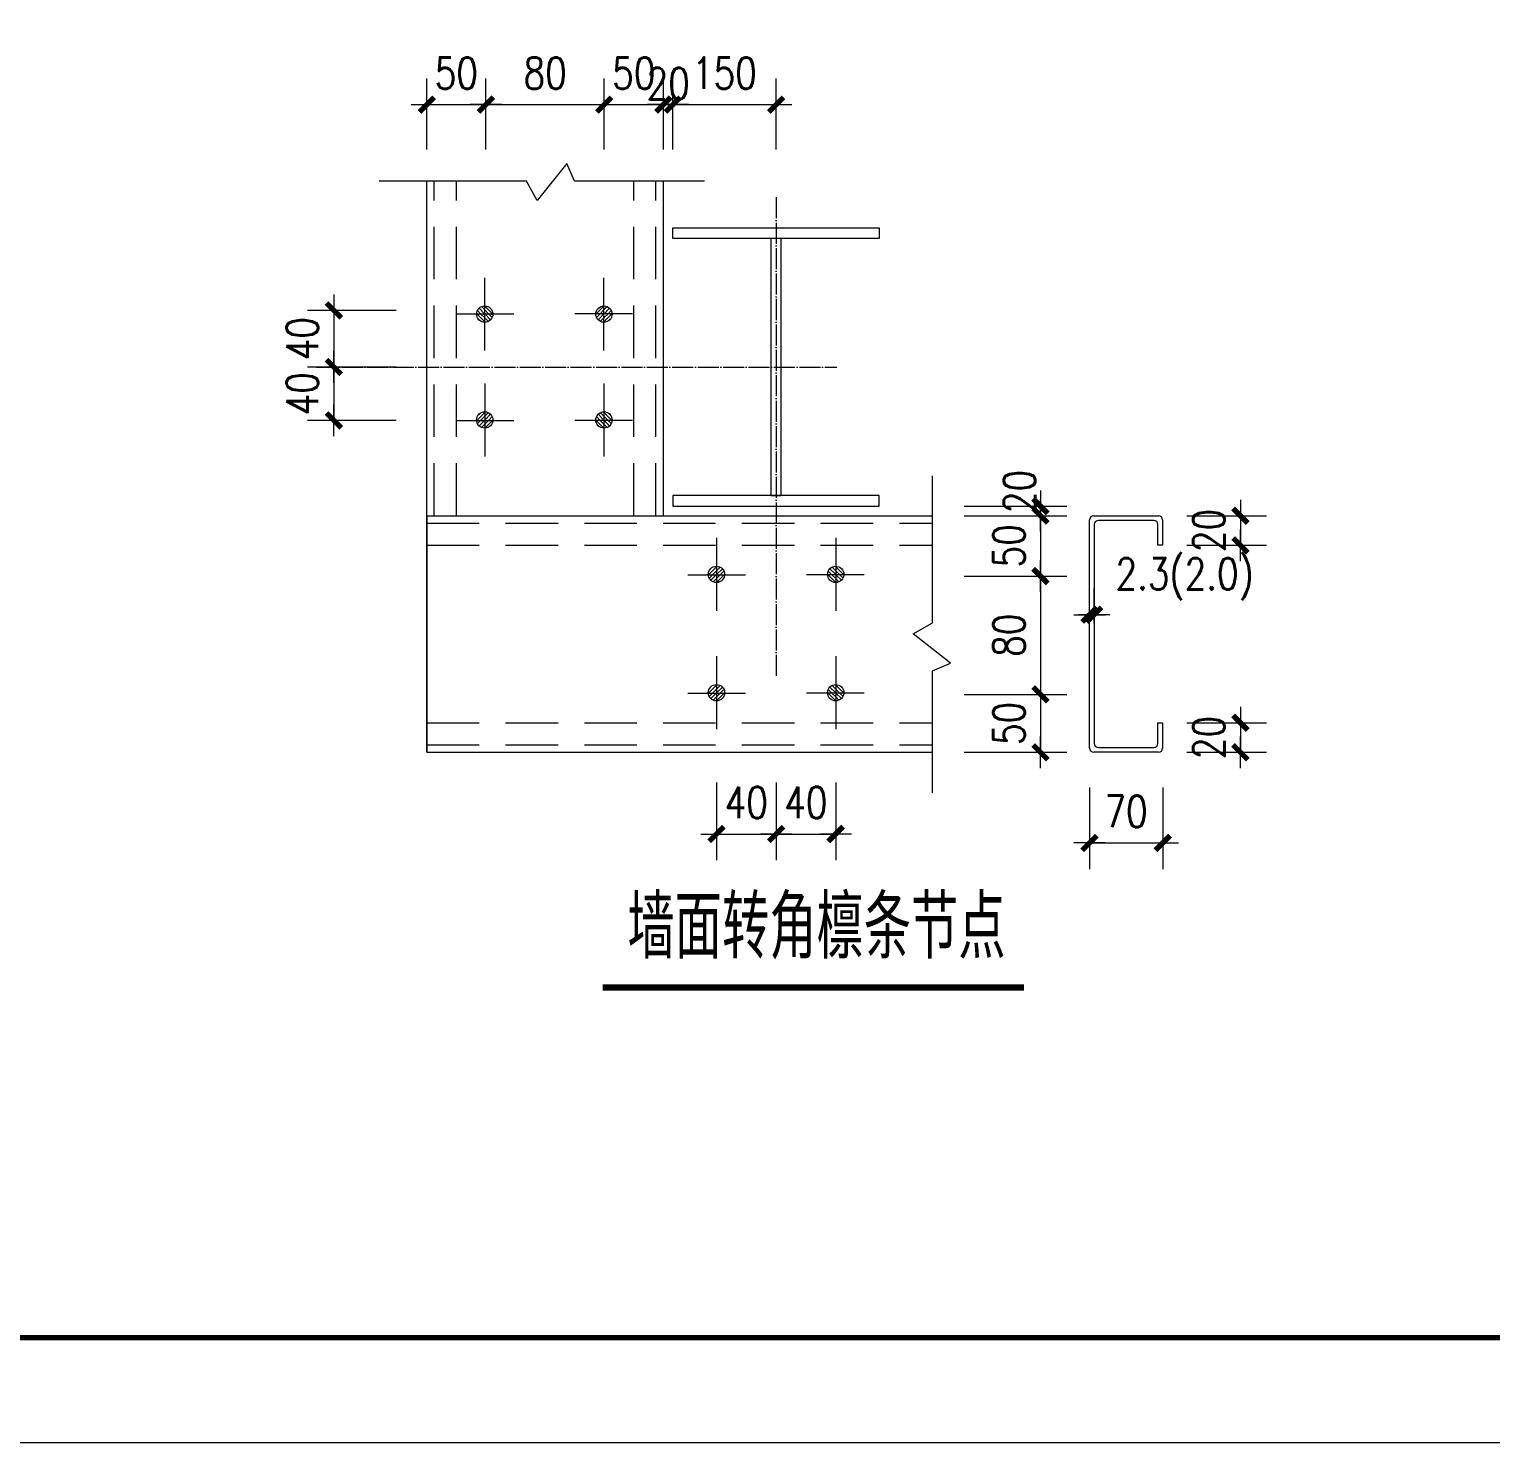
# Model space of a CAD drawing. Header units: millimetres. Extents: x 19781 to 898973, y -947928 to -267362.
# Drawn here: x 508578 to 529455, y -772565 to -752381 of the extents above; entities that cross this region are included whole.
import ezdxf

# ---------------------------------------------------------------- set-up
doc = ezdxf.new("R2010")
doc.units = ezdxf.units.MM
doc.header["$LTSCALE"] = 100
for name, pattern in [('CENTER', [50.8, 31.75, -6.35, 6.35, -6.35]), ('DASHED', [0.75, 0.5, -0.25]), ('DOTE', [2.42, 2, -0.2, 0.02, -0.2])]:
    doc.linetypes.add(name, pattern=pattern)
doc.layers.get('0').update_dxf_attribs({"lineweight": 18})
for name, color, linetype, lineweight in [('108', 1, 'CENTER', 18), ('AXIS', 3, 'Continuous', 18), ('BORDER', 7, 'Continuous', 18), ('DOTE', 1, 'DOTE', 18), ('JI', 7, 'DASHED', 18), ('TDB_文字', 3, 'Continuous', 18), ('TEXT', 7, 'Continuous', 18), ('钢梁', 4, 'Continuous', 5)]:
    doc.layers.add(name, color=color, linetype=linetype, lineweight=lineweight)
doc.styles.add('dim_font', font='simplex.shx', dxfattribs={"width": 0.8, "bigfont": 'gbcbig.shx'})
doc.styles.add('TSSD_REIN', font='tssdeng.shx', dxfattribs={"width": 0.7, "bigfont": 'hztxt.shx'})
doc.dimstyles.new('dimn', dxfattribs={"dimtxt": 300, "dimasz": 1, "dimexe": 250, "dimexo": 300, "dimgap": 150, "dimtad": 1, "dimdec": 0, "dimzin": 0, "dimdsep": 46, "dimtxsty": 'dim_font', "dimblk": '_CAXARROW', "dimcen": 1, "dimdle": 2, "dimclrt": 7, "dimadec": 1, "dimazin": 0, "dimtfac": 1, "dimtdec": 0, "dimtix": 1, "dimtmove": 2, "dimatfit": 3, "dimfxl": 1, "dimtolj": 1, "dimtzin": 0, "dimarcsym": 0})

# ---------------------------------------------------------------- blocks, each defined once
blk = doc.blocks.new('_DIMX')
blk.add_line((-150, 0), (150, 0))
blk.add_lwpolyline([(-70, -70, 50, 50, 0), (70, 70, 50, 50, 0)], format="xyseb")
blk = doc.blocks.new('*X1280')
at = {"layer": 'AXIS', "color": 0, "linetype": 'Continuous', "lineweight": -2, "ltscale": 100, "transparency": 16777216}
for p, q in [((1335, 8007), (1335, 8685)), ((1898, 8007), (1898, 8685)), ((1334, 8435), (1333, 8435)), ((1335, 8435), (1898, 8435)), ((1899, 8435), (1900, 8435))]:
    blk.add_line(p, q, dxfattribs=at)
at = {"layer": 'AXIS', "color": 0, "linetype": 'Continuous', "lineweight": -2, "ltscale": 100, "transparency": 16777216, "xscale": 1.00005, "yscale": 1.00005, "zscale": 1.00005}
blk.add_blockref('_DIMX', (1335, 8435), dxfattribs=at)
at = {"layer": 'AXIS', "color": 0, "linetype": 'Continuous', "lineweight": -2, "ltscale": 100, "transparency": 16777216, "xscale": 1.00005, "yscale": 1.00005, "zscale": 1.00005, "rotation": 180}
blk.add_blockref('_DIMX', (1898, 8435), dxfattribs=at)
at = {"layer": 'AXIS', "color": 7, "linetype": 'Continuous', "ltscale": 100, "transparency": 16777216, "insert": (1616, 8735), "char_height": 300, "width": 1165.77, "attachment_point": 5, "style": 'dim_font'}
blk.add_mtext('50', dxfattribs=at)
blk = doc.blocks.new('_CAXARROW')
blk.add_hatch(color=0).paths.add_polyline_path([(0, 0), (-1, 0.125), (-1, -0.125)], flags=0)
blk = doc.blocks.new('*X1281')
at = {"layer": 'AXIS', "color": 0, "linetype": 'Continuous', "lineweight": -2, "ltscale": 100, "transparency": 16777216}
for p, q in [((1898, 8007), (1898, 8685)), ((3024, 8007), (3024, 8685)), ((1899, 8435), (3023, 8435))]:
    blk.add_line(p, q, dxfattribs=at)
at = {"layer": 'AXIS', "color": 0, "linetype": 'Continuous', "lineweight": -2, "ltscale": 100, "transparency": 16777216, "xscale": 1.00005, "yscale": 1.00005, "zscale": 1.00005, "rotation": 180}
blk.add_blockref('_DIMX', (1898, 8435), dxfattribs=at)
at = {"layer": 'AXIS', "color": 0, "linetype": 'Continuous', "lineweight": -2, "ltscale": 100, "transparency": 16777216, "xscale": 1.00005, "yscale": 1.00005, "zscale": 1.00005}
blk.add_blockref('_DIMX', (3024, 8435), dxfattribs=at)
at = {"layer": 'AXIS', "color": 7, "linetype": 'Continuous', "ltscale": 100, "transparency": 16777216, "insert": (2461, 8735), "char_height": 300, "width": 1165.77, "attachment_point": 5, "style": 'dim_font'}
blk.add_mtext('80', dxfattribs=at)
blk = doc.blocks.new('*X1282')
at = {"layer": 'AXIS', "color": 0, "linetype": 'Continuous', "lineweight": -2, "ltscale": 100, "transparency": 16777216}
for p, q in [((3024, 8007), (3024, 8685)), ((3587, 8007), (3587, 8685)), ((3023, 8435), (3022, 8435)), ((3024, 8435), (3587, 8435)), ((3588, 8435), (3589, 8435))]:
    blk.add_line(p, q, dxfattribs=at)
at = {"layer": 'AXIS', "color": 0, "linetype": 'Continuous', "lineweight": -2, "ltscale": 100, "transparency": 16777216, "xscale": 1.00005, "yscale": 1.00005, "zscale": 1.00005}
blk.add_blockref('_DIMX', (3024, 8435), dxfattribs=at)
at = {"layer": 'AXIS', "color": 0, "linetype": 'Continuous', "lineweight": -2, "ltscale": 100, "transparency": 16777216, "xscale": 1.00005, "yscale": 1.00005, "zscale": 1.00005, "rotation": 180}
blk.add_blockref('_DIMX', (3587, 8435), dxfattribs=at)
at = {"layer": 'AXIS', "color": 7, "linetype": 'Continuous', "ltscale": 100, "transparency": 16777216, "insert": (3306, 8735), "char_height": 300, "width": 1165.77, "attachment_point": 5, "style": 'dim_font'}
blk.add_mtext('50', dxfattribs=at)
blk = doc.blocks.new('*X1283')
at = {"layer": 'AXIS', "color": 0, "linetype": 'Continuous', "lineweight": -2, "ltscale": 100, "transparency": 16777216}
for p, q in [((3678, 8007), (3678, 8685)), ((4661, 8007), (4661, 8685)), ((3679, 8435), (4660, 8435))]:
    blk.add_line(p, q, dxfattribs=at)
at = {"layer": 'AXIS', "color": 0, "linetype": 'Continuous', "lineweight": -2, "ltscale": 100, "transparency": 16777216, "xscale": 1.00005, "yscale": 1.00005, "zscale": 1.00005, "rotation": 180}
blk.add_blockref('_DIMX', (3678, 8435), dxfattribs=at)
at = {"layer": 'AXIS', "color": 0, "linetype": 'Continuous', "lineweight": -2, "ltscale": 100, "transparency": 16777216, "xscale": 1.00005, "yscale": 1.00005, "zscale": 1.00005}
blk.add_blockref('_DIMX', (4661, 8435), dxfattribs=at)
at = {"layer": 'AXIS', "color": 7, "linetype": 'Continuous', "ltscale": 100, "transparency": 16777216, "insert": (4169, 8735), "char_height": 300, "width": 1748.66, "attachment_point": 5, "style": 'dim_font'}
blk.add_mtext('150', dxfattribs=at)
blk = doc.blocks.new('*X1284')
at = {"layer": 'AXIS', "color": 0, "linetype": 'Continuous', "lineweight": -2, "ltscale": 100, "transparency": 16777216}
for p, q in [((1042, 6476), (200, 6476)), ((450, 6477), (450, 6478)), ((450, 6476), (450, 5937)), ((1042, 5937), (200, 5937)), ((450, 5936), (450, 5935))]:
    blk.add_line(p, q, dxfattribs=at)
at = {"layer": 'AXIS', "color": 0, "linetype": 'Continuous', "lineweight": -2, "ltscale": 100, "transparency": 16777216, "xscale": 1.00005, "yscale": 1.00005, "zscale": 1.00005}
for p, rotation in [((450, 6476), 270), ((450, 5937), 90)]:
    blk.add_blockref('_DIMX', p, dxfattribs=dict(at, rotation=rotation))
at = {"layer": 'AXIS', "color": 7, "linetype": 'Continuous', "ltscale": 100, "transparency": 16777216, "insert": (150, 6207), "char_height": 300, "width": 1165.77, "attachment_point": 5, "rotation": 90, "style": 'dim_font'}
blk.add_mtext('40', dxfattribs=at)
blk = doc.blocks.new('*X1285')
at = {"layer": 'AXIS', "color": 0, "linetype": 'Continuous', "lineweight": -2, "ltscale": 100, "transparency": 16777216}
for p, q in [((1042, 5937), (200, 5937)), ((450, 5938), (450, 5939)), ((450, 5937), (450, 5429)), ((1042, 5429), (200, 5429)), ((450, 5428), (450, 5427))]:
    blk.add_line(p, q, dxfattribs=at)
at = {"layer": 'AXIS', "color": 0, "linetype": 'Continuous', "lineweight": -2, "ltscale": 100, "transparency": 16777216, "xscale": 1.00005, "yscale": 1.00005, "zscale": 1.00005}
for p, rotation in [((450, 5937), 270), ((450, 5429), 90)]:
    blk.add_blockref('_DIMX', p, dxfattribs=dict(at, rotation=rotation))
at = {"layer": 'AXIS', "color": 7, "linetype": 'Continuous', "ltscale": 100, "transparency": 16777216, "insert": (150, 5683), "char_height": 300, "width": 1165.77, "attachment_point": 5, "rotation": 90, "style": 'dim_font'}
blk.add_mtext('40', dxfattribs=at)
blk = doc.blocks.new('*X1286')
at = {"layer": 'AXIS', "color": 0, "linetype": 'Continuous', "lineweight": -2, "ltscale": 100, "transparency": 16777216}
for p, q in [((6451, 4522), (7428, 4522)), ((7178, 4523), (7178, 4524)), ((7178, 4522), (7178, 3947)), ((6451, 3947), (7428, 3947)), ((7178, 3946), (7178, 3945))]:
    blk.add_line(p, q, dxfattribs=at)
at = {"layer": 'AXIS', "color": 0, "linetype": 'Continuous', "lineweight": -2, "ltscale": 100, "transparency": 16777216, "xscale": 1.00005, "yscale": 1.00005, "zscale": 1.00005}
for p, rotation in [((7178, 4522), 270), ((7178, 3947), 90)]:
    blk.add_blockref('_DIMX', p, dxfattribs=dict(at, rotation=rotation))
at = {"layer": 'AXIS', "color": 7, "linetype": 'Continuous', "ltscale": 100, "transparency": 16777216, "insert": (6878, 4235), "char_height": 300, "width": 1165.77, "attachment_point": 5, "rotation": 90, "style": 'dim_font'}
blk.add_mtext('50', dxfattribs=at)
blk = doc.blocks.new('*X1287')
at = {"layer": 'AXIS', "color": 0, "linetype": 'Continuous', "lineweight": -2, "ltscale": 100, "transparency": 16777216}
for p, q in [((6451, 3947), (7428, 3947)), ((7178, 3946), (7178, 2822)), ((6451, 2821), (7428, 2821))]:
    blk.add_line(p, q, dxfattribs=at)
at = {"layer": 'AXIS', "color": 0, "linetype": 'Continuous', "lineweight": -2, "ltscale": 100, "transparency": 16777216, "xscale": 1.00005, "yscale": 1.00005, "zscale": 1.00005}
for p, rotation in [((7178, 3947), 90), ((7178, 2821), 270)]:
    blk.add_blockref('_DIMX', p, dxfattribs=dict(at, rotation=rotation))
at = {"layer": 'AXIS', "color": 7, "linetype": 'Continuous', "ltscale": 100, "transparency": 16777216, "insert": (6878, 3384), "char_height": 300, "width": 1165.77, "attachment_point": 5, "rotation": 90, "style": 'dim_font'}
blk.add_mtext('80', dxfattribs=at)
blk = doc.blocks.new('*X1288')
at = {"layer": 'AXIS', "color": 0, "linetype": 'Continuous', "lineweight": -2, "ltscale": 100, "transparency": 16777216}
for p, q in [((6451, 2821), (7428, 2821)), ((7178, 2822), (7178, 2823)), ((7178, 2821), (7178, 2270)), ((6451, 2270), (7428, 2270)), ((7178, 2269), (7178, 2268))]:
    blk.add_line(p, q, dxfattribs=at)
at = {"layer": 'AXIS', "color": 0, "linetype": 'Continuous', "lineweight": -2, "ltscale": 100, "transparency": 16777216, "xscale": 1.00005, "yscale": 1.00005, "zscale": 1.00005}
for p, rotation in [((7178, 2821), 270), ((7178, 2270), 90)]:
    blk.add_blockref('_DIMX', p, dxfattribs=dict(at, rotation=rotation))
at = {"layer": 'AXIS', "color": 7, "linetype": 'Continuous', "ltscale": 100, "transparency": 16777216, "insert": (6878, 2545), "char_height": 300, "width": 1165.77, "attachment_point": 5, "rotation": 90, "style": 'dim_font'}
blk.add_mtext('50', dxfattribs=at)
blk = doc.blocks.new('*X1289')
at = {"layer": 'AXIS', "color": 0, "linetype": 'Continuous', "lineweight": -2, "ltscale": 100, "transparency": 16777216}
for p, q in [((8573, 4522), (9332, 4522)), ((9082, 4523), (9082, 4524)), ((9082, 4522), (9082, 4240)), ((8573, 4240), (9332, 4240)), ((9082, 4239), (9082, 4238))]:
    blk.add_line(p, q, dxfattribs=at)
at = {"layer": 'AXIS', "color": 0, "linetype": 'Continuous', "lineweight": -2, "ltscale": 100, "transparency": 16777216, "xscale": 1.00005, "yscale": 1.00005, "zscale": 1.00005}
for p, rotation in [((9082, 4522), 270), ((9082, 4240), 90)]:
    blk.add_blockref('_DIMX', p, dxfattribs=dict(at, rotation=rotation))
at = {"layer": 'AXIS', "color": 7, "linetype": 'Continuous', "ltscale": 100, "transparency": 16777216, "insert": (8782, 4381), "char_height": 300, "width": 1165.77, "attachment_point": 5, "rotation": 90, "style": 'dim_font'}
blk.add_mtext('20', dxfattribs=at)
blk = doc.blocks.new('*X1290')
at = {"layer": 'AXIS', "color": 0, "linetype": 'Continuous', "lineweight": -2, "ltscale": 100, "transparency": 16777216}
for p, q in [((8573, 2551), (9332, 2551)), ((9082, 2552), (9082, 2553)), ((9082, 2551), (9082, 2270)), ((8573, 2270), (9332, 2270)), ((9082, 2269), (9082, 2268))]:
    blk.add_line(p, q, dxfattribs=at)
at = {"layer": 'AXIS', "color": 0, "linetype": 'Continuous', "lineweight": -2, "ltscale": 100, "transparency": 16777216, "xscale": 1.00005, "yscale": 1.00005, "zscale": 1.00005}
for p, rotation in [((9082, 2551), 270), ((9082, 2270), 90)]:
    blk.add_blockref('_DIMX', p, dxfattribs=dict(at, rotation=rotation))
at = {"layer": 'AXIS', "color": 7, "linetype": 'Continuous', "ltscale": 100, "transparency": 16777216, "insert": (8782, 2410), "char_height": 300, "width": 1165.77, "attachment_point": 5, "rotation": 90, "style": 'dim_font'}
blk.add_mtext('20', dxfattribs=at)
blk = doc.blocks.new('*X1291')
at = {"layer": 'AXIS', "color": 0, "linetype": 'Continuous', "lineweight": -2, "ltscale": 100, "transparency": 16777216}
for p, q in [((7645, 3498), (7645, 3829)), ((7689, 3498), (7689, 3829)), ((7644, 3579), (7643, 3579)), ((7645, 3579), (7689, 3579)), ((7690, 3579), (7691, 3579))]:
    blk.add_line(p, q, dxfattribs=at)
at = {"layer": 'AXIS', "color": 0, "linetype": 'Continuous', "lineweight": -2, "ltscale": 100, "transparency": 16777216, "xscale": 1.00005, "yscale": 1.00005, "zscale": 1.00005}
blk.add_blockref('_DIMX', (7645, 3579), dxfattribs=at)
at = {"layer": 'AXIS', "color": 0, "linetype": 'Continuous', "lineweight": -2, "ltscale": 100, "transparency": 16777216, "xscale": 1.00005, "yscale": 1.00005, "zscale": 1.00005, "rotation": 180}
blk.add_blockref('_DIMX', (7689, 3579), dxfattribs=at)
at = {"layer": 'AXIS', "color": 7, "linetype": 'Continuous', "ltscale": 100, "transparency": 16777216, "insert": (8551, 3919), "char_height": 300, "width": 4148.78, "attachment_point": 5, "style": 'dim_font'}
blk.add_mtext('2.3(2.0)', dxfattribs=at)
blk = doc.blocks.new('*X1292')
at = {"layer": 'AXIS', "color": 0, "linetype": 'Continuous', "lineweight": -2, "ltscale": 100, "transparency": 16777216}
for p, q in [((7645, 1936), (7645, 1157)), ((8342, 1936), (8342, 1157)), ((7646, 1407), (8341, 1407))]:
    blk.add_line(p, q, dxfattribs=at)
at = {"layer": 'AXIS', "color": 0, "linetype": 'Continuous', "lineweight": -2, "ltscale": 100, "transparency": 16777216, "xscale": 1.00005, "yscale": 1.00005, "zscale": 1.00005, "rotation": 180}
blk.add_blockref('_DIMX', (7645, 1407), dxfattribs=at)
at = {"layer": 'AXIS', "color": 0, "linetype": 'Continuous', "lineweight": -2, "ltscale": 100, "transparency": 16777216, "xscale": 1.00005, "yscale": 1.00005, "zscale": 1.00005}
blk.add_blockref('_DIMX', (8342, 1407), dxfattribs=at)
at = {"layer": 'AXIS', "color": 7, "linetype": 'Continuous', "ltscale": 100, "transparency": 16777216, "insert": (7993, 1707), "char_height": 300, "width": 1165.77, "attachment_point": 5, "style": 'dim_font'}
blk.add_mtext('70', dxfattribs=at)
blk = doc.blocks.new('*X1293')
at = {"layer": 'AXIS', "color": 0, "linetype": 'Continuous', "lineweight": -2, "ltscale": 100, "transparency": 16777216}
for p, q in [((4093, 1982), (4093, 1242)), ((4661, 1982), (4661, 1242)), ((4092, 1492), (4091, 1492)), ((4093, 1492), (4661, 1492)), ((4662, 1492), (4663, 1492))]:
    blk.add_line(p, q, dxfattribs=at)
at = {"layer": 'AXIS', "color": 0, "linetype": 'Continuous', "lineweight": -2, "ltscale": 100, "transparency": 16777216, "xscale": 1.00005, "yscale": 1.00005, "zscale": 1.00005}
blk.add_blockref('_DIMX', (4093, 1492), dxfattribs=at)
at = {"layer": 'AXIS', "color": 0, "linetype": 'Continuous', "lineweight": -2, "ltscale": 100, "transparency": 16777216, "xscale": 1.00005, "yscale": 1.00005, "zscale": 1.00005, "rotation": 180}
blk.add_blockref('_DIMX', (4661, 1492), dxfattribs=at)
at = {"layer": 'AXIS', "color": 7, "linetype": 'Continuous', "ltscale": 100, "transparency": 16777216, "insert": (4377, 1792), "char_height": 300, "width": 1165.77, "attachment_point": 5, "style": 'dim_font'}
blk.add_mtext('40', dxfattribs=at)
blk = doc.blocks.new('*X1294')
at = {"layer": 'AXIS', "color": 0, "linetype": 'Continuous', "lineweight": -2, "ltscale": 100, "transparency": 16777216}
for p, q in [((4661, 1982), (4661, 1242)), ((5228, 1982), (5228, 1242)), ((4660, 1492), (4659, 1492)), ((4661, 1492), (5228, 1492)), ((5229, 1492), (5230, 1492))]:
    blk.add_line(p, q, dxfattribs=at)
at = {"layer": 'AXIS', "color": 0, "linetype": 'Continuous', "lineweight": -2, "ltscale": 100, "transparency": 16777216, "xscale": 1.00005, "yscale": 1.00005, "zscale": 1.00005}
blk.add_blockref('_DIMX', (4661, 1492), dxfattribs=at)
at = {"layer": 'AXIS', "color": 0, "linetype": 'Continuous', "lineweight": -2, "ltscale": 100, "transparency": 16777216, "xscale": 1.00005, "yscale": 1.00005, "zscale": 1.00005, "rotation": 180}
blk.add_blockref('_DIMX', (5228, 1492), dxfattribs=at)
at = {"layer": 'AXIS', "color": 7, "linetype": 'Continuous', "ltscale": 100, "transparency": 16777216, "insert": (4944, 1792), "char_height": 300, "width": 1165.77, "attachment_point": 5, "style": 'dim_font'}
blk.add_mtext('40', dxfattribs=at)
blk = doc.blocks.new('*X1295')
at = {"layer": 'AXIS', "color": 0, "linetype": 'Continuous', "lineweight": -2, "ltscale": 100, "transparency": 16777216}
for p, q in [((3587, 8007), (3587, 8685)), ((3678, 8007), (3678, 8685)), ((3586, 8435), (3585, 8435)), ((3587, 8435), (3678, 8435)), ((3679, 8435), (3680, 8435))]:
    blk.add_line(p, q, dxfattribs=at)
at = {"layer": 'AXIS', "color": 0, "linetype": 'Continuous', "lineweight": -2, "ltscale": 100, "transparency": 16777216, "xscale": 1.00005, "yscale": 1.00005, "zscale": 1.00005}
blk.add_blockref('_DIMX', (3587, 8435), dxfattribs=at)
at = {"layer": 'AXIS', "color": 0, "linetype": 'Continuous', "lineweight": -2, "ltscale": 100, "transparency": 16777216, "xscale": 1.00005, "yscale": 1.00005, "zscale": 1.00005, "rotation": 180}
blk.add_blockref('_DIMX', (3678, 8435), dxfattribs=at)
at = {"layer": 'AXIS', "color": 7, "linetype": 'Continuous', "ltscale": 100, "transparency": 16777216, "insert": (3633, 8635), "char_height": 300, "width": 1165.77, "attachment_point": 5, "style": 'dim_font'}
blk.add_mtext('20', dxfattribs=at)
blk = doc.blocks.new('*X1296')
at = {"layer": 'AXIS', "color": 0, "linetype": 'Continuous', "lineweight": -2, "ltscale": 100, "transparency": 16777216}
for p, q in [((6451, 4613), (7428, 4613)), ((7178, 4614), (7178, 4615)), ((7178, 4613), (7178, 4522)), ((6451, 4522), (7428, 4522)), ((7178, 4521), (7178, 4520))]:
    blk.add_line(p, q, dxfattribs=at)
at = {"layer": 'AXIS', "color": 0, "linetype": 'Continuous', "lineweight": -2, "ltscale": 100, "transparency": 16777216, "xscale": 1.00005, "yscale": 1.00005, "zscale": 1.00005}
for p, rotation in [((7178, 4613), 270), ((7178, 4522), 90)]:
    blk.add_blockref('_DIMX', p, dxfattribs=dict(at, rotation=rotation))
at = {"layer": 'AXIS', "color": 7, "linetype": 'Continuous', "ltscale": 100, "transparency": 16777216, "insert": (6978, 4753), "char_height": 300, "width": 1165.77, "attachment_point": 5, "rotation": 90, "style": 'dim_font'}
blk.add_mtext('20', dxfattribs=at)
blk = doc.blocks.new('A$C48C61104')
for p, q in [((1334.8, 2269.7), (1334.8, 7706.9)), ((3587.1, 4522), (3587.1, 7706.9)), ((3678.2, 7161.4), (3678.2, 7261)), ((3678.2, 7261), (5643.1, 7261)), ((5643.1, 7261), (5643.1, 7161.4)), ((5643.1, 7161.4), (3678.2, 7161.4)), ((4710.4, 7161.4), (4610.9, 7161.4)), ((4610.9, 7161.4), (4610.9, 4712.9)), ((4710.4, 4712.9), (4710.4, 7161.4)), ((3678.2, 4712.9), (3678.2, 4613.3)), ((5643.1, 4712.9), (3678.2, 4712.9)), ((3678.2, 4613.3), (5643.1, 4613.3)), ((4610.9, 4712.9), (4710.4, 4712.9)), ((5643.1, 4613.3), (5643.1, 4712.9)), ((1334.8, 4522), (5552, 4522)), ((1334.8, 4522), (1334.8, 2269.7)), ((3587.1, 4522), (6151.5, 4522)), ((7644.6, 2310.3), (7644.6, 4481.4)), ((7685.2, 4522), (8300.9, 4522)), ((8256.3, 4477.3), (7729.9, 4477.3)), ((8341.5, 4481.4), (8341.5, 4240.5)), ((7689.3, 4436.7), (7689.3, 2355)), ((8296.9, 4240.5), (8296.9, 4436.7)), ((8341.5, 4240.5), (8296.9, 4240.5)), ((8296.9, 2551.2), (8341.5, 2551.2)), ((8296.9, 2355), (8296.9, 2551.2)), ((8341.5, 2551.2), (8341.5, 2310.3)), ((1334.8, 2269.7), (6151.5, 2269.7)), ((8300.9, 2269.7), (7685.2, 2269.7)), ((7729.9, 2314.3), (8256.3, 2314.3))]:
    blk.add_line(p, q)
at = {"color": 0}
for p, q in [((1809.9, 6445.1), (1808.9, 6446.2)), ((1886.4, 6368.7), (1809.9, 6445.1)), ((1847.3, 6445.1), (1816.9, 6475.5)), ((1884.6, 6445.1), (1832.7, 6497)), ((1886.4, 6406), (1847.3, 6445.1)), ((1886.4, 6480.7), (1855.1, 6511.9)), ((1886.4, 6443.3), (1884.6, 6445.1)), ((1886.4, 6518), (1885.9, 6518.5)), ((1959.2, 6445.1), (1886.4, 6518)), ((1921.9, 6445.1), (1886.4, 6480.7)), ((1942.6, 6387.1), (1886.4, 6443.3)), ((1921.1, 6371.2), (1886.4, 6406)), ((1957.5, 6409.5), (1921.9, 6445.1)), ((1964.1, 6440.3), (1959.2, 6445.1)), ((2943.9, 6440.3), (2948.7, 6445.1)), ((2948.7, 6445.1), (3021.6, 6518)), ((2950.4, 6409.5), (2986, 6445.1)), ((2965.3, 6387.1), (3021.6, 6443.3)), ((2986, 6445.1), (3021.6, 6480.7)), ((2986.8, 6371.2), (3021.6, 6406)), ((3021.6, 6518), (3022.1, 6518.5)), ((3021.6, 6480.7), (3052.8, 6511.9)), ((3021.6, 6368.7), (3098, 6445.1)), ((3021.6, 6406), (3060.7, 6445.1)), ((3021.6, 6443.3), (3023.4, 6445.1)), ((3023.4, 6445.1), (3075.2, 6497)), ((3060.7, 6445.1), (3091.1, 6475.5)), ((3098, 6445.1), (3099.1, 6446.2)), ((1836.9, 6380.8), (1826.5, 6391.3)), ((1891.8, 6363.2), (1886.4, 6368.7)), ((3016.1, 6363.2), (3021.6, 6368.7)), ((3071, 6380.8), (3081.5, 6391.3)), ((1809.9, 5429.2), (1808.9, 5428.1)), ((1886.4, 5505.6), (1809.9, 5429.2)), ((1847.3, 5429.2), (1816.9, 5398.8)), ((1836.9, 5493.5), (1826.5, 5483)), ((1884.6, 5429.2), (1832.7, 5377.3)), ((1886.4, 5468.3), (1847.3, 5429.2)), ((1886.4, 5431), (1884.6, 5429.2)), ((1891.8, 5511.1), (1886.4, 5505.6)), ((1921.1, 5503.1), (1886.4, 5468.3)), ((1942.6, 5487.2), (1886.4, 5431)), ((1959.2, 5429.2), (1886.4, 5356.3)), ((1921.9, 5429.2), (1886.4, 5393.7)), ((1957.5, 5464.8), (1921.9, 5429.2)), ((1964.1, 5434.1), (1959.2, 5429.2)), ((2943.9, 5434.1), (2948.7, 5429.2)), ((2948.7, 5429.2), (3021.6, 5356.3)), ((2950.4, 5464.8), (2986, 5429.2)), ((2965.3, 5487.2), (3021.6, 5431)), ((2986, 5429.2), (3021.6, 5393.7)), ((2986.8, 5503.1), (3021.6, 5468.3)), ((3016.1, 5511.1), (3021.6, 5505.6)), ((3021.6, 5505.6), (3098, 5429.2)), ((3021.6, 5468.3), (3060.7, 5429.2)), ((3021.6, 5431), (3023.4, 5429.2)), ((3023.4, 5429.2), (3075.2, 5377.3)), ((3060.7, 5429.2), (3091.1, 5398.8)), ((3071, 5493.5), (3081.5, 5483)), ((3098, 5429.2), (3099.1, 5428.1)), ((1886.4, 5393.7), (1855.1, 5362.4)), ((1886.4, 5356.3), (1885.9, 5355.9)), ((3021.6, 5393.7), (3052.8, 5362.4)), ((3021.6, 5356.3), (3022.1, 5355.9)), ((4098.5, 4040.8), (4093.1, 4035.4)), ((5222.8, 4040.8), (5228.2, 4035.4)), ((4016.6, 3958.9), (4015.5, 3957.9)), ((4093.1, 4035.4), (4016.6, 3958.9)), ((4053.9, 3958.9), (4023.6, 3928.5)), ((4043.6, 4023.2), (4033.1, 4012.8)), ((4091.3, 3958.9), (4039.4, 3907.1)), ((4093.1, 3998), (4053.9, 3958.9)), ((4093.1, 3923.4), (4061.8, 3892.1)), ((4093.1, 3960.7), (4091.3, 3958.9)), ((4127.8, 4032.8), (4093.1, 3998)), ((4149.3, 4016.9), (4093.1, 3960.7)), ((4165.9, 3958.9), (4093.1, 3886.1)), ((4128.6, 3958.9), (4093.1, 3923.4)), ((4164.2, 3994.5), (4128.6, 3958.9)), ((4170.8, 3963.8), (4165.9, 3958.9)), ((5150.5, 3963.8), (5155.4, 3958.9)), ((5155.4, 3958.9), (5228.2, 3886.1)), ((5157.1, 3994.5), (5192.7, 3958.9)), ((5172, 4016.9), (5228.2, 3960.7)), ((5192.7, 3958.9), (5228.2, 3923.4)), ((5193.5, 4032.8), (5228.2, 3998)), ((5228.2, 4035.4), (5304.7, 3958.9)), ((5228.2, 3998), (5267.4, 3958.9)), ((5228.2, 3960.7), (5230.1, 3958.9)), ((5228.2, 3923.4), (5259.5, 3892.1)), ((5230.1, 3958.9), (5281.9, 3907.1)), ((5267.4, 3958.9), (5297.8, 3928.5)), ((5277.7, 4023.2), (5288.2, 4012.8)), ((5304.7, 3958.9), (5305.8, 3957.9)), ((4093.1, 3886.1), (4092.6, 3885.6)), ((5228.2, 3886.1), (5228.7, 3885.6)), ((4016.6, 2832.8), (4015.5, 2831.7)), ((4093.1, 2909.2), (4016.6, 2832.8)), ((4053.9, 2832.8), (4023.6, 2802.4)), ((4043.6, 2897.1), (4033.1, 2886.6)), ((4091.3, 2832.8), (4039.4, 2780.9)), ((4093.1, 2871.9), (4053.9, 2832.8)), ((4093.1, 2797.2), (4061.8, 2766)), ((4093.1, 2834.6), (4091.3, 2832.8)), ((4098.5, 2914.7), (4093.1, 2909.2)), ((4127.8, 2906.6), (4093.1, 2871.9)), ((4149.3, 2890.8), (4093.1, 2834.6)), ((4165.9, 2832.8), (4093.1, 2759.9)), ((4128.6, 2832.8), (4093.1, 2797.2)), ((4164.2, 2868.4), (4128.6, 2832.8)), ((4170.8, 2837.6), (4165.9, 2832.8)), ((5150.5, 2837.6), (5155.4, 2832.8)), ((5155.4, 2832.8), (5228.2, 2759.9)), ((5157.1, 2868.4), (5192.7, 2832.8)), ((5172, 2890.8), (5228.2, 2834.6)), ((5192.7, 2832.8), (5228.2, 2797.2)), ((5193.5, 2906.6), (5228.2, 2871.9)), ((5222.8, 2914.7), (5228.2, 2909.2)), ((5228.2, 2909.2), (5304.7, 2832.8)), ((5228.2, 2871.9), (5267.4, 2832.8)), ((5228.2, 2834.6), (5230.1, 2832.8)), ((5228.2, 2797.2), (5259.5, 2766)), ((5230.1, 2832.8), (5281.9, 2780.9)), ((5267.4, 2832.8), (5297.8, 2802.4)), ((5277.7, 2897.1), (5288.2, 2886.6)), ((5304.7, 2832.8), (5305.8, 2831.7)), ((4093.1, 2759.9), (4092.6, 2759.4)), ((5228.2, 2759.9), (5228.7, 2759.4))]:
    blk.add_line(p, q, dxfattribs=at)
for centre in [(3021.6, 6440.8), (1886.4, 5433.6), (4093.1, 3963.3), (4093.1, 2837.1)]:
    blk.add_circle(centre, 77.7)
for centre, start, end in [((7685.2, 4481.4), 90, 180), ((7729.9, 4436.7), 90, 180), ((8256.3, 4436.7), 0, 90), ((8300.9, 4481.4), 0, 90), ((7685.2, 2310.3), 180, 270), ((7729.9, 2355), 180, 270), ((8256.3, 2355), 270, 0), ((8300.9, 2310.3), 270, 0)]:
    blk.add_arc(centre, 40.6, start, end)
for centre in [(1886.4, 6440.8), (3021.6, 5433.6), (5228.2, 3963.3), (5228.2, 2837.1)]:
    blk.add_ellipse(centre, major_axis=(55, 55), ratio=1)
at = {"layer": '108'}
for p, q in [((1886.4, 6093.8), (1886.4, 6787.7)), ((3021.6, 6093.8), (3021.6, 6787.7)), ((1614.8, 6445.1), (2163.4, 6445.1)), ((3293.2, 6445.1), (2744.5, 6445.1)), ((1886.4, 5780.5), (1886.4, 5086.6)), ((3021.6, 5780.5), (3021.6, 5086.6)), ((1614.8, 5429.2), (2163.4, 5429.2)), ((3293.2, 5429.2), (2744.5, 5429.2)), ((4093.1, 4310.2), (4093.1, 3616.4)), ((5228.2, 4310.2), (5228.2, 3616.4)), ((3821.5, 3958.9), (4370.1, 3958.9)), ((5499.9, 3958.9), (4951.2, 3958.9)), ((4093.1, 3184.1), (4093.1, 2490.2)), ((5228.2, 3184.1), (5228.2, 2490.2)), ((3821.5, 2832.8), (4370.1, 2832.8)), ((5499.9, 2832.8), (4951.2, 2832.8))]:
    blk.add_line(p, q, dxfattribs=at)
at = {"layer": 'AXIS'}
for p, q in [((2666.6, 7875.3), (2387, 7522.5)), ((2740, 7706.9), (2666.6, 7875.3)), ((2283.4, 7706.9), (882.2, 7706.9)), ((2387, 7522.5), (2283.4, 7706.9)), ((3977.6, 7706.9), (2740, 7706.9)), ((6151.5, 3501.5), (6151.5, 4902.7)), ((5967.1, 3397.9), (6151.5, 3501.5)), ((6319.9, 3118.3), (5967.1, 3397.9)), ((6151.5, 3044.9), (6319.9, 3118.3)), ((6151.5, 1882.4), (6151.5, 3044.9))]:
    blk.add_line(p, q, dxfattribs=at)
at = {"layer": 'DOTE', "linetype": 'DOTE'}
for p, q in [((4660.7, 7552.8), (4660.7, 2978.8)), ((284, 5937.2), (5239.6, 5937.2))]:
    blk.add_line(p, q, dxfattribs=at)
at = {"layer": 'JI', "color": 3, "ltscale": 10}
for p, q in [((1405.2, 4522), (1405.2, 7706.9)), ((1616.4, 4522), (1616.4, 7706.9)), ((3305.6, 4522), (3305.6, 7706.9)), ((3516.8, 4522), (3516.8, 7706.9)), ((1334.8, 4451.6), (6151.5, 4451.6)), ((1334.8, 4240.5), (6151.5, 4240.5)), ((1334.8, 2551.2), (6151.5, 2551.2)), ((1334.8, 2340.1), (6151.5, 2340.1))]:
    blk.add_line(p, q, dxfattribs=at)
at = {"layer": 'TDB_文字'}
blk.add_lwpolyline([(3009.8, 30, 60, 60, 0), (7020.5, 30, 60, 60, 0)], format="xyseb", dxfattribs=at)
at = {"layer": 'TEXT', "style": 'TSSD_REIN', "width": 0.75}
blk.add_text('墙面转角檩条节点', height=600.06, dxfattribs=at).set_placement((3245.5, 304.8))
at = {"layer": 'AXIS', "linetype": 'Continuous'}
for base, p1, p2, text, picture, middle in [((1897.9, 8435.3), (1334.8, 7706.9), (1897.9, 7706.9), '50', '*X1280', (1616.4, 8735.3)), ((3024.1, 8435.3), (1897.9, 7706.9), (3024.1, 7706.9), '80', '*X1281', (2461, 8735.3)), ((3587.1, 8435.3), (3024.1, 7706.9), (3587.1, 7706.9), '50', '*X1282', (3305.6, 8735.3)), ((4660.7, 8435.3), (3678.2, 7706.9), (4660.7, 7706.9), '150', '*X1283', (4169.5, 8735.3)), ((3678.2, 8435.3), (3587.1, 7706.9), (3678.2, 7706.9), '20', '*X1295', (3632.8, 8635.3)), ((7689.3, 3579.1), (7644.6, 3198), (7689.3, 3198), '2.3(2.0)', '*X1291', (8550.7, 3918.6)), ((4660.7, 1491.6), (4093.1, 2282.3), (4660.7, 2282.3), '40', '*X1293', (4376.9, 1791.6)), ((5228.2, 1491.6), (4660.7, 2282.3), (5228.2, 2282.3), '40', '*X1294', (4944.5, 1791.6)), ((8341.5, 1407.4), (7644.6, 2236.3), (8341.5, 2236.3), '70', '*X1292', (7993.1, 1707.4))]:
    dim = blk.add_linear_dim(base=base, p1=p1, p2=p2, text=text, dimstyle='dimn', override={"dimscale": 1.00005, "dimlfac": 0.99995, "dimsah": 1}, dxfattribs=at)
    dim.commit()
    dim.dimension.update_dxf_attribs({"geometry": picture, "text_midpoint": middle, "dimtype": 160})
for base, p1, p2, text, picture, middle in [((450, 5937.2), (1342.1, 6476.1), (1342.1, 5937.2), '40', '*X1284', (150, 6206.6)), ((450, 5429.2), (1342.1, 5937.2), (1342.1, 5429.2), '40', '*X1285', (150, 5683.2)), ((7177.6, 4522), (6151.5, 4613.3), (6151.5, 4522), '20', '*X1296', (6977.6, 4753.3)), ((9081.6, 4240.5), (8272.6, 4522), (8272.6, 4240.5), '20', '*X1289', (8781.6, 4381.2)), ((7177.6, 3947.1), (6151.5, 4522), (6151.5, 3947.1), '50', '*X1286', (6877.6, 4234.6)), ((7177.6, 2821), (6151.5, 3947.1), (6151.5, 2821), '80', '*X1287', (6877.6, 3384)), ((7177.6, 2269.7), (6151.5, 2821), (6151.5, 2269.7), '50', '*X1288', (6877.6, 2545.3)), ((9081.6, 2269.7), (8272.6, 2551.2), (8272.6, 2269.7), '20', '*X1290', (8781.6, 2410.5))]:
    dim = blk.add_linear_dim(base=base, p1=p1, p2=p2, angle=90, text=text, dimstyle='dimn', override={"dimscale": 1.00005, "dimlfac": 0.99995, "dimsah": 1}, dxfattribs=at)
    dim.commit()
    dim.dimension.update_dxf_attribs({"geometry": picture, "text_midpoint": middle, "dimtype": 160})

msp = doc.modelspace()

# ---------------------------------------------------------------- linework, layer by layer
at = {"layer": 'BORDER'}
msp.add_lwpolyline([(431826, -772565), (431826, -709565), (543276, -709565), (543276, -772565)], close=True, dxfattribs=at)
msp.add_lwpolyline([(435576, -771065, 75, 75, 0), (435576, -711065, 75, 75, 0), (541776, -711065, 75, 75, 0), (541776, -771065, 75, 75, 0)], format="xyseb", close=True, dxfattribs=at)

# ---------------------------------------------------------------- block references
at = {"layer": '钢梁', "ltscale": 100, "xscale": 1.50007499998901, "yscale": 1.50007499998901, "zscale": 1.50007499998901}
msp.add_blockref('A$C48C61104', (512254.61, -766110.6), dxfattribs=at)

doc.saveas('drawing.dxf')
